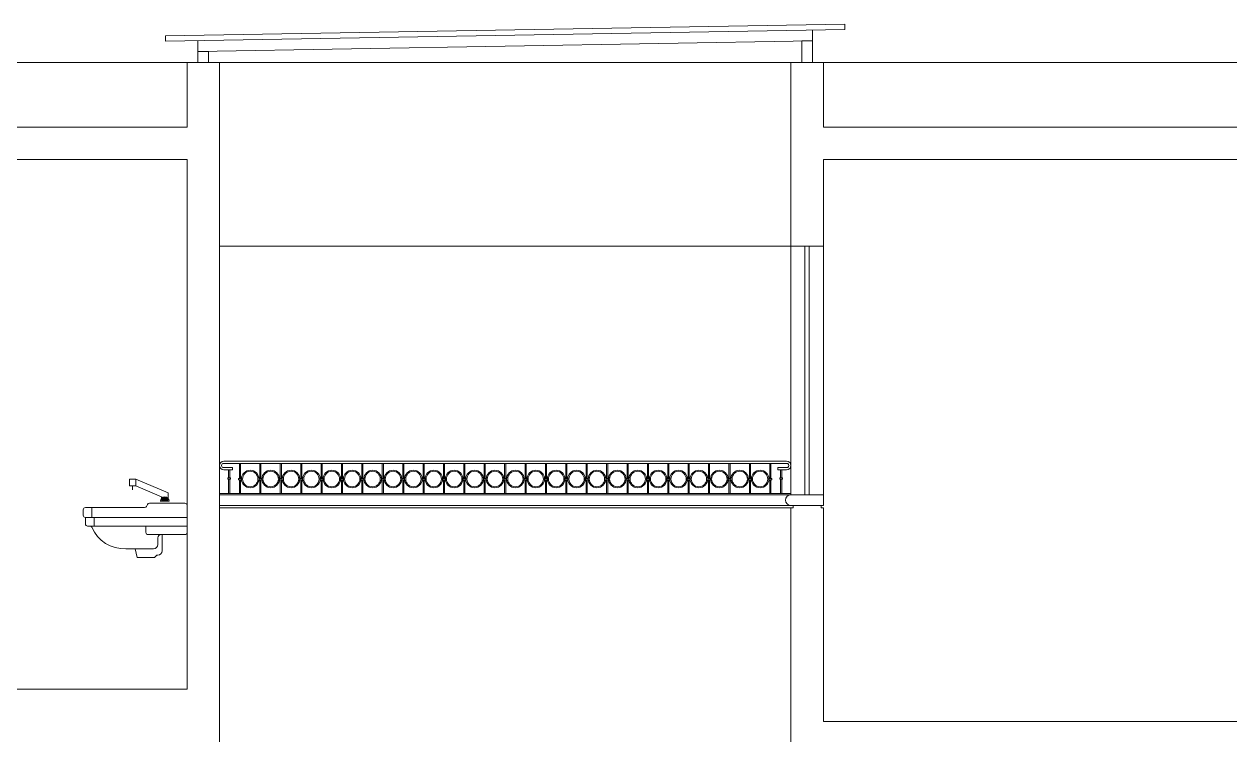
# Model space of a CAD drawing. Header units: millimetres. Extents: x 219.2 to 298.5, y 137.8 to 166.3.
# Drawn here: x 259.38 to 264.96, y 146.35 to 149.64 of the extents above; entities that cross this region are included whole.
import ezdxf

# ---------------------------------------------------------------- set-up
doc = ezdxf.new("R2010")
doc.units = ezdxf.units.MM
for name, color, linetype, lineweight in [('fach00', 33, 'Continuous', 0), ('fach20', 160, 'Continuous', 20), ('muebles', 43, 'Continuous', 0), ('PLAFONES', 6, 'Continuous', 9), ('ventanas', 4, 'Continuous', 0)]:
    doc.layers.add(name, color=color, linetype=linetype, lineweight=lineweight)

# ---------------------------------------------------------------- blocks, each defined once
blk = doc.blocks.new('pep')
at = {"layer": 'muebles'}
for p, q in [((226.7909, 134.2264), (226.6419, 134.1643)), ((226.7909, 134.2264), (226.8209, 134.2264)), ((226.7909, 134.1964), (226.7909, 134.2264)), ((226.8209, 134.2264), (226.8209, 134.1964)), ((226.6419, 134.1643), (226.6419, 134.1377)), ((226.7909, 134.1964), (226.6719, 134.1446)), ((226.8209, 134.1964), (226.7909, 134.1964)), ((226.8059, 134.1964), (226.8059, 134.1778)), ((226.5542, 134.1054), (226.5542, 133.9804)), ((226.728, 134.1154), (226.5642, 134.1154)), ((226.6374, 134.125), (226.6777, 134.125)), ((226.6575, 134.125), (226.6375, 134.1271)), ((226.6575, 134.125), (226.6384, 134.1312)), ((226.6575, 134.125), (226.6401, 134.1351)), ((226.6575, 134.125), (226.6426, 134.1385)), ((226.6575, 134.125), (226.6457, 134.1413)), ((226.6575, 134.125), (226.6494, 134.1434)), ((226.6575, 134.125), (226.6534, 134.1447)), ((226.6575, 134.125), (226.6575, 134.1451)), ((226.6575, 134.125), (226.6617, 134.1447)), ((226.6575, 134.125), (226.6657, 134.1434)), ((226.6575, 134.125), (226.6694, 134.1413)), ((226.6575, 134.125), (226.6725, 134.1385)), ((226.6575, 134.125), (226.675, 134.1351)), ((226.6575, 134.125), (226.6767, 134.1312)), ((226.6575, 134.125), (226.6776, 134.1271)), ((226.6719, 134.1446), (226.6719, 134.1398)), ((226.7414, 134.1009), (226.7369, 134.1098)), ((227.0242, 134.0954), (226.7503, 134.0954)), ((226.9942, 134.0504), (226.9942, 134.0954)), ((226.5542, 134.0504), (227.0242, 134.0504)), ((226.9842, 134.0104), (226.9842, 134.0504)), ((227.0242, 134.0204), (227.0242, 134.0504)), ((227.0342, 134.0604), (227.0342, 134.0854)), ((227.0142, 134.0104), (226.5542, 134.0104)), ((226.7442, 133.9804), (226.7442, 134.0104)), ((226.5642, 133.9704), (226.7342, 133.9704)), ((226.6692, 133.9704), (226.6692, 133.8954)), ((226.6892, 133.9254), (226.6892, 133.9554)), ((226.6892, 133.8754), (226.6942, 133.8754)), ((226.6942, 133.8754), (226.7042, 133.8654)), ((226.8371, 133.9054), (226.7092, 133.9054)), ((226.7842, 133.8654), (226.7942, 133.9054)), ((226.7042, 133.8654), (226.7842, 133.8654))]:
    blk.add_line(p, q, dxfattribs=at)
for centre, radius, start, end in [((226.5642, 134.1054), 0.01, 90, 180), ((226.6575, 134.125), 0.0201, 0, 180), ((226.728, 134.1054), 0.01, 26.5651, 90), ((226.7503, 134.1054), 0.01, 206.5651, 270), ((227.0242, 134.0854), 0.01, 360, 90), ((227.0242, 134.0604), 0.01, 270, 360), ((226.5642, 133.9804), 0.01, 180, 270), ((226.7342, 133.9804), 0.01, 270, 0), ((226.8447, 134.0679), 0.1627, 267.3151, 336.9895), ((227.0037, 134.0004), 0.01, 90, 156.9892), ((227.0142, 134.0204), 0.01, 270, 0), ((226.6742, 133.9554), 0.015, 0.0012, 89.9989), ((226.7092, 133.9254), 0.02, 180, 270), ((226.6892, 133.8954), 0.02, 180, 270)]:
    blk.add_arc(centre, radius, start, end, dxfattribs=at)

msp = doc.modelspace()

# ---------------------------------------------------------------- linework, layer by layer
at = {"layer": 'fach00'}
for p, q in [((260.0292, 149.5838), (263.1742, 149.6381)), ((260.0292, 149.5587), (263.1742, 149.6131)), ((263.1742, 149.6381), (263.1742, 149.6131)), ((260.0292, 149.5838), (260.0292, 149.5587)), ((260.1292, 149.4613), (255.1337, 149.4613)), ((260.2792, 149.4613), (262.9242, 149.4613)), ((275.1442, 149.4613), (263.0742, 149.4613)), ((262.9242, 148.6113), (260.2792, 148.6113)), ((262.9242, 148.6113), (262.9242, 147.4611)), ((263.0742, 148.6113), (263.0742, 147.4611)), ((262.9042, 147.6163), (260.2992, 147.6163)), ((262.9042, 147.6063), (260.2992, 147.6063)), ((260.3722, 147.5367), (260.3722, 147.6063)), ((260.3772, 147.5367), (260.3772, 147.6063)), ((260.4666, 147.5367), (260.4666, 147.6063)), ((260.4716, 147.5367), (260.4716, 147.6063)), ((260.561, 147.5367), (260.561, 147.6063)), ((260.566, 147.5367), (260.566, 147.6063)), ((260.6553, 147.5367), (260.6553, 147.6063)), ((260.6603, 147.5367), (260.6603, 147.6063)), ((260.7497, 147.5367), (260.7497, 147.6063)), ((260.7547, 147.5367), (260.7547, 147.6063)), ((260.8441, 147.5367), (260.8441, 147.6063)), ((260.8491, 147.5367), (260.8491, 147.6063)), ((260.9385, 147.5367), (260.9385, 147.6063)), ((260.9435, 147.5367), (260.9435, 147.6063)), ((261.0329, 147.5367), (261.0329, 147.6063)), ((261.0379, 147.5367), (261.0379, 147.6063)), ((261.1273, 147.5367), (261.1273, 147.6063)), ((261.1323, 147.5367), (261.1323, 147.6063)), ((261.2217, 147.5367), (261.2217, 147.6063)), ((261.2267, 147.5367), (261.2267, 147.6063)), ((261.316, 147.5367), (261.316, 147.6063)), ((261.321, 147.5367), (261.321, 147.6063)), ((261.4104, 147.5367), (261.4104, 147.6063)), ((261.4154, 147.5367), (261.4154, 147.6063)), ((261.5048, 147.5367), (261.5048, 147.6063)), ((261.5098, 147.5367), (261.5098, 147.6063)), ((261.5992, 147.5367), (261.5992, 147.6063)), ((261.5992, 147.5367), (261.5992, 147.6063)), ((261.6042, 147.5367), (261.6042, 147.6063)), ((261.6042, 147.5367), (261.6042, 147.6063)), ((261.6936, 147.5367), (261.6936, 147.6063)), ((261.6986, 147.5367), (261.6986, 147.6063)), ((261.788, 147.5367), (261.788, 147.6063)), ((261.793, 147.5367), (261.793, 147.6063)), ((261.8823, 147.5367), (261.8823, 147.6063)), ((261.8873, 147.5367), (261.8873, 147.6063)), ((261.9767, 147.5367), (261.9767, 147.6063)), ((261.9817, 147.5367), (261.9817, 147.6063)), ((262.0711, 147.5367), (262.0711, 147.6063)), ((262.0761, 147.5367), (262.0761, 147.6063)), ((262.1655, 147.5367), (262.1655, 147.6063)), ((262.1705, 147.5367), (262.1705, 147.6063)), ((262.2599, 147.5367), (262.2599, 147.6063)), ((262.2649, 147.5367), (262.2649, 147.6063)), ((262.3543, 147.5367), (262.3543, 147.6063)), ((262.3593, 147.5367), (262.3593, 147.6063)), ((262.4486, 147.5367), (262.4486, 147.6063)), ((262.4536, 147.5367), (262.4536, 147.6063)), ((262.543, 147.5367), (262.543, 147.6063)), ((262.548, 147.5367), (262.548, 147.6063)), ((262.6374, 147.5367), (262.6374, 147.6063)), ((262.6424, 147.5367), (262.6424, 147.6063)), ((262.7318, 147.5367), (262.7318, 147.6063)), ((262.7368, 147.5367), (262.7368, 147.6063)), ((262.8262, 147.5367), (262.8262, 147.6063)), ((262.8312, 147.5367), (262.8312, 147.6063)), ((260.3392, 147.5863), (260.2992, 147.5863)), ((260.3392, 147.5763), (260.2992, 147.5763)), ((260.322, 147.5388), (260.322, 147.5763)), ((260.327, 147.5388), (260.327, 147.5763)), ((260.3392, 147.5863), (260.3392, 147.5763)), ((262.8642, 147.5863), (262.9042, 147.5863)), ((262.8642, 147.5863), (262.8642, 147.5763)), ((262.8642, 147.5863), (262.8642, 147.5763)), ((262.8642, 147.5763), (262.9042, 147.5763)), ((262.8764, 147.5388), (262.8764, 147.5763)), ((262.8814, 147.5388), (262.8814, 147.5763)), ((260.3179, 147.5328), (260.3179, 147.5388)), ((260.3311, 147.5388), (260.3179, 147.5388)), ((260.3311, 147.5328), (260.3179, 147.5328)), ((260.322, 147.4661), (260.322, 147.5328)), ((260.327, 147.4661), (260.327, 147.5328)), ((260.3311, 147.5328), (260.3311, 147.5388)), ((260.3681, 147.5307), (260.3681, 147.5367)), ((260.3812, 147.5367), (260.3681, 147.5367)), ((260.3812, 147.5307), (260.3681, 147.5307)), ((260.3722, 147.4661), (260.3722, 147.5307)), ((260.3772, 147.4661), (260.3772, 147.5307)), ((260.3812, 147.5307), (260.3812, 147.5367)), ((260.4625, 147.5307), (260.4625, 147.5367)), ((260.4756, 147.5367), (260.4625, 147.5367)), ((260.4756, 147.5307), (260.4625, 147.5307)), ((260.4666, 147.4661), (260.4666, 147.5307)), ((260.4716, 147.4661), (260.4716, 147.5307)), ((260.4756, 147.5307), (260.4756, 147.5367)), ((260.57, 147.5367), (260.5569, 147.5367)), ((260.5569, 147.5307), (260.5569, 147.5367)), ((260.57, 147.5307), (260.5569, 147.5307)), ((260.561, 147.4661), (260.561, 147.5307)), ((260.566, 147.4661), (260.566, 147.5307)), ((260.57, 147.5307), (260.57, 147.5367)), ((260.6644, 147.5367), (260.6513, 147.5367)), ((260.6513, 147.5307), (260.6513, 147.5367)), ((260.6644, 147.5307), (260.6513, 147.5307)), ((260.6553, 147.4661), (260.6553, 147.5307)), ((260.6603, 147.4661), (260.6603, 147.5307)), ((260.6644, 147.5307), (260.6644, 147.5367)), ((260.7588, 147.5367), (260.7457, 147.5367)), ((260.7457, 147.5307), (260.7457, 147.5367)), ((260.7588, 147.5307), (260.7457, 147.5307)), ((260.7497, 147.4661), (260.7497, 147.5307)), ((260.7547, 147.4661), (260.7547, 147.5307)), ((260.7588, 147.5307), (260.7588, 147.5367)), ((260.8532, 147.5367), (260.8401, 147.5367)), ((260.8401, 147.5307), (260.8401, 147.5367)), ((260.8532, 147.5307), (260.8401, 147.5307)), ((260.8441, 147.4661), (260.8441, 147.5307)), ((260.8491, 147.4661), (260.8491, 147.5307)), ((260.8532, 147.5307), (260.8532, 147.5367)), ((260.9476, 147.5367), (260.9344, 147.5367)), ((260.9344, 147.5307), (260.9344, 147.5367)), ((260.9476, 147.5307), (260.9344, 147.5307)), ((260.9385, 147.4661), (260.9385, 147.5307)), ((260.9435, 147.4661), (260.9435, 147.5307)), ((260.9476, 147.5307), (260.9476, 147.5367)), ((261.0419, 147.5367), (261.0288, 147.5367)), ((261.0288, 147.5307), (261.0288, 147.5367)), ((261.0419, 147.5307), (261.0288, 147.5307)), ((261.0329, 147.4661), (261.0329, 147.5307)), ((261.0379, 147.4661), (261.0379, 147.5307)), ((261.0419, 147.5307), (261.0419, 147.5367)), ((261.1363, 147.5367), (261.1232, 147.5367)), ((261.1232, 147.5307), (261.1232, 147.5367)), ((261.1363, 147.5307), (261.1232, 147.5307)), ((261.1273, 147.4661), (261.1273, 147.5307)), ((261.1323, 147.4661), (261.1323, 147.5307)), ((261.1363, 147.5307), (261.1363, 147.5367)), ((261.2307, 147.5367), (261.2176, 147.5367)), ((261.2176, 147.5307), (261.2176, 147.5367)), ((261.2307, 147.5307), (261.2176, 147.5307)), ((261.2217, 147.4661), (261.2217, 147.5307)), ((261.2267, 147.4661), (261.2267, 147.5307)), ((261.2307, 147.5307), (261.2307, 147.5367)), ((261.3251, 147.5367), (261.312, 147.5367)), ((261.312, 147.5307), (261.312, 147.5367)), ((261.3251, 147.5307), (261.312, 147.5307)), ((261.316, 147.4661), (261.316, 147.5307)), ((261.321, 147.4661), (261.321, 147.5307)), ((261.3251, 147.5307), (261.3251, 147.5367)), ((261.4195, 147.5367), (261.4064, 147.5367)), ((261.4064, 147.5307), (261.4064, 147.5367)), ((261.4195, 147.5307), (261.4064, 147.5307)), ((261.4104, 147.4661), (261.4104, 147.5307)), ((261.4154, 147.4661), (261.4154, 147.5307)), ((261.4195, 147.5307), (261.4195, 147.5367)), ((261.5139, 147.5367), (261.5008, 147.5367)), ((261.5008, 147.5307), (261.5008, 147.5367)), ((261.5139, 147.5307), (261.5008, 147.5307)), ((261.5048, 147.4661), (261.5048, 147.5307)), ((261.5098, 147.4661), (261.5098, 147.5307)), ((261.5139, 147.5307), (261.5139, 147.5367)), ((261.6082, 147.5367), (261.5951, 147.5367)), ((261.5951, 147.5307), (261.5951, 147.5367)), ((261.5951, 147.5307), (261.5951, 147.5367)), ((261.5951, 147.5367), (261.6082, 147.5367)), ((261.6082, 147.5307), (261.5951, 147.5307)), ((261.5951, 147.5307), (261.6082, 147.5307)), ((261.5992, 147.4661), (261.5992, 147.5307)), ((261.5992, 147.4661), (261.5992, 147.5307)), ((261.6042, 147.4661), (261.6042, 147.5307)), ((261.6042, 147.4661), (261.6042, 147.5307)), ((261.6082, 147.5307), (261.6082, 147.5367)), ((261.6082, 147.5307), (261.6082, 147.5367)), ((261.6895, 147.5307), (261.6895, 147.5367)), ((261.6895, 147.5367), (261.7026, 147.5367)), ((261.6895, 147.5307), (261.7026, 147.5307)), ((261.6936, 147.4661), (261.6936, 147.5307)), ((261.6986, 147.4661), (261.6986, 147.5307)), ((261.7026, 147.5307), (261.7026, 147.5367)), ((261.7839, 147.5307), (261.7839, 147.5367)), ((261.7839, 147.5367), (261.797, 147.5367)), ((261.7839, 147.5307), (261.797, 147.5307)), ((261.788, 147.4661), (261.788, 147.5307)), ((261.793, 147.4661), (261.793, 147.5307)), ((261.797, 147.5307), (261.797, 147.5367)), ((261.8783, 147.5307), (261.8783, 147.5367)), ((261.8783, 147.5367), (261.8914, 147.5367)), ((261.8783, 147.5307), (261.8914, 147.5307)), ((261.8823, 147.4661), (261.8823, 147.5307)), ((261.8873, 147.4661), (261.8873, 147.5307)), ((261.8914, 147.5307), (261.8914, 147.5367)), ((261.9727, 147.5307), (261.9727, 147.5367)), ((261.9727, 147.5367), (261.9858, 147.5367)), ((261.9727, 147.5307), (261.9858, 147.5307)), ((261.9767, 147.4661), (261.9767, 147.5307)), ((261.9817, 147.4661), (261.9817, 147.5307)), ((261.9858, 147.5307), (261.9858, 147.5367)), ((262.0671, 147.5367), (262.0802, 147.5367)), ((262.0671, 147.5307), (262.0671, 147.5367)), ((262.0671, 147.5307), (262.0802, 147.5307)), ((262.0711, 147.4661), (262.0711, 147.5307)), ((262.0761, 147.4661), (262.0761, 147.5307)), ((262.0802, 147.5307), (262.0802, 147.5367)), ((262.1614, 147.5367), (262.1745, 147.5367)), ((262.1614, 147.5307), (262.1614, 147.5367)), ((262.1614, 147.5307), (262.1745, 147.5307)), ((262.1655, 147.4661), (262.1655, 147.5307)), ((262.1705, 147.4661), (262.1705, 147.5307)), ((262.1745, 147.5307), (262.1745, 147.5367)), ((262.2558, 147.5367), (262.2689, 147.5367)), ((262.2558, 147.5307), (262.2558, 147.5367)), ((262.2558, 147.5307), (262.2689, 147.5307)), ((262.2599, 147.4661), (262.2599, 147.5307)), ((262.2649, 147.4661), (262.2649, 147.5307)), ((262.2689, 147.5307), (262.2689, 147.5367)), ((262.3502, 147.5367), (262.3633, 147.5367)), ((262.3502, 147.5307), (262.3502, 147.5367)), ((262.3502, 147.5307), (262.3633, 147.5307)), ((262.3543, 147.4661), (262.3543, 147.5307)), ((262.3593, 147.4661), (262.3593, 147.5307)), ((262.3633, 147.5307), (262.3633, 147.5367)), ((262.4446, 147.5367), (262.4577, 147.5367)), ((262.4446, 147.5307), (262.4446, 147.5367)), ((262.4446, 147.5307), (262.4577, 147.5307)), ((262.4486, 147.4661), (262.4486, 147.5307)), ((262.4536, 147.4661), (262.4536, 147.5307)), ((262.4577, 147.5307), (262.4577, 147.5367)), ((262.539, 147.5367), (262.5521, 147.5367)), ((262.539, 147.5307), (262.539, 147.5367)), ((262.539, 147.5307), (262.5521, 147.5307)), ((262.543, 147.4661), (262.543, 147.5307)), ((262.548, 147.4661), (262.548, 147.5307)), ((262.5521, 147.5307), (262.5521, 147.5367)), ((262.6334, 147.5367), (262.6465, 147.5367)), ((262.6334, 147.5307), (262.6334, 147.5367)), ((262.6334, 147.5307), (262.6465, 147.5307)), ((262.6374, 147.4661), (262.6374, 147.5307)), ((262.6424, 147.4661), (262.6424, 147.5307)), ((262.6465, 147.5307), (262.6465, 147.5367)), ((262.7277, 147.5307), (262.7277, 147.5367)), ((262.7277, 147.5367), (262.7409, 147.5367)), ((262.7277, 147.5307), (262.7409, 147.5307)), ((262.7318, 147.4661), (262.7318, 147.5307)), ((262.7368, 147.4661), (262.7368, 147.5307)), ((262.7409, 147.5307), (262.7409, 147.5367)), ((262.8221, 147.5307), (262.8221, 147.5367)), ((262.8221, 147.5367), (262.8352, 147.5367)), ((262.8221, 147.5307), (262.8352, 147.5307)), ((262.8262, 147.4661), (262.8262, 147.5307)), ((262.8312, 147.4661), (262.8312, 147.5307)), ((262.8352, 147.5307), (262.8352, 147.5367)), ((262.8854, 147.5388), (262.8723, 147.5388)), ((262.8723, 147.5328), (262.8723, 147.5388)), ((262.8854, 147.5328), (262.8723, 147.5328)), ((262.8764, 147.4661), (262.8764, 147.5328)), ((262.8814, 147.4661), (262.8814, 147.5328)), ((262.8854, 147.5328), (262.8854, 147.5388)), ((262.9242, 147.4661), (260.2792, 147.4661)), ((262.9242, 147.4611), (260.2792, 147.4611)), ((260.327, 147.4611), (260.322, 147.4611)), ((260.6156, 147.4611), (260.6106, 147.4611)), ((262.9242, 147.4111), (260.2792, 147.4111)), ((262.9242, 147.4011), (260.2792, 147.4011))]:
    msp.add_line(p, q, dxfattribs=at)
for centre, radius in [((260.4219, 147.5337), 0.0406), ((260.4219, 147.5337), 0.0356), ((260.5163, 147.5337), 0.0406), ((260.5163, 147.5337), 0.0356), ((260.6107, 147.5337), 0.0406), ((260.6107, 147.5337), 0.0356), ((260.705, 147.5337), 0.0406), ((260.705, 147.5337), 0.0356), ((260.7994, 147.5337), 0.0406), ((260.7994, 147.5337), 0.0356), ((260.8938, 147.5337), 0.0406), ((260.8938, 147.5337), 0.0356), ((260.9882, 147.5337), 0.0406), ((260.9882, 147.5337), 0.0356), ((261.0826, 147.5337), 0.0406), ((261.0826, 147.5337), 0.0356), ((261.177, 147.5337), 0.0406), ((261.177, 147.5337), 0.0356), ((261.2713, 147.5337), 0.0406), ((261.2713, 147.5337), 0.0356), ((261.3657, 147.5337), 0.0406), ((261.3657, 147.5337), 0.0356), ((261.4601, 147.5337), 0.0406), ((261.4601, 147.5337), 0.0356), ((261.5545, 147.5337), 0.0406), ((261.5545, 147.5337), 0.0356), ((261.6489, 147.5337), 0.0406), ((261.6489, 147.5337), 0.0356), ((261.7433, 147.5337), 0.0406), ((261.7433, 147.5337), 0.0356), ((261.8377, 147.5337), 0.0406), ((261.8377, 147.5337), 0.0356), ((261.932, 147.5337), 0.0406), ((261.932, 147.5337), 0.0356), ((262.0264, 147.5337), 0.0406), ((262.0264, 147.5337), 0.0356), ((262.1208, 147.5337), 0.0406), ((262.1208, 147.5337), 0.0356), ((262.2152, 147.5337), 0.0406), ((262.2152, 147.5337), 0.0356), ((262.3096, 147.5337), 0.0406), ((262.3096, 147.5337), 0.0356), ((262.404, 147.5337), 0.0406), ((262.404, 147.5337), 0.0356), ((262.4983, 147.5337), 0.0406), ((262.4983, 147.5337), 0.0356), ((262.5927, 147.5337), 0.0406), ((262.5927, 147.5337), 0.0356), ((262.6871, 147.5337), 0.0406), ((262.6871, 147.5337), 0.0356), ((262.7815, 147.5337), 0.0406), ((262.7815, 147.5337), 0.0356)]:
    msp.add_circle(centre, radius, dxfattribs=at)
for centre, radius, start, end in [((260.2992, 147.5963), 0.02, 90, 270), ((260.2992, 147.5963), 0.01, 90, 270), ((262.9042, 147.5963), 0.02, 270, 90), ((262.9042, 147.5963), 0.01, 270, 90.0125)]:
    msp.add_arc(centre, radius, start, end, dxfattribs=at)
at = {"layer": 'fach20'}
for p, q in [((260.2792, 149.4613), (260.1292, 149.4613)), ((260.1292, 149.1613), (260.1292, 149.4613)), ((260.2792, 145.9613), (260.2792, 149.4613)), ((262.9242, 149.4613), (262.9242, 148.6113)), ((262.9242, 149.4613), (263.0742, 149.4613)), ((263.0742, 149.4613), (263.0742, 149.1613)), ((260.1292, 149.1613), (255.1337, 149.1613)), ((263.0742, 149.1613), (275.1442, 149.1613)), ((260.1292, 149.0113), (258.6092, 149.0113)), ((260.1292, 146.5613), (260.1292, 149.0113)), ((263.0742, 149.0113), (268.0442, 149.0113)), ((263.0742, 149.0113), (263.0742, 148.6113)), ((263.0742, 148.6113), (262.9242, 148.6113)), ((263.0742, 147.4611), (262.9242, 147.4611)), ((263.0742, 147.4611), (263.0742, 147.4111)), ((263.0742, 147.4111), (262.9242, 147.4111)), ((262.9242, 147.4011), (262.9242, 146.4113)), ((262.9342, 147.4011), (262.9242, 147.4011)), ((262.9342, 147.4111), (262.9342, 147.4011)), ((263.0642, 147.4111), (263.0642, 147.4011)), ((263.0642, 147.4011), (263.0742, 147.4011)), ((263.0742, 147.4011), (263.0742, 146.4113)), ((260.1292, 146.5613), (258.4592, 146.5613)), ((262.9242, 146.4113), (262.9242, 145.9613)), ((275.1442, 146.4113), (263.0742, 146.4113))]:
    msp.add_line(p, q, dxfattribs=at)
msp.add_arc((262.9242, 147.4361), 0.025, 90, 270, dxfattribs=at)
at = {"layer": 'PLAFONES'}
for p, q in [((263.0242, 149.6105), (263.0242, 149.5605)), ((260.1792, 149.5613), (260.1792, 149.5113)), ((260.1792, 149.5113), (263.0242, 149.5605))]:
    msp.add_line(p, q, dxfattribs=at)
for points in [[(263.0242, 149.4613), (262.9742, 149.4613), (262.9742, 149.5613), (263.0242, 149.5613)], [(260.1792, 149.4613), (260.2292, 149.4613), (260.2292, 149.5113), (260.1792, 149.5113)]]:
    msp.add_lwpolyline(points, close=True, dxfattribs=at)
at = {"layer": 'ventanas'}
for p, q in [((262.9892, 148.6113), (262.9892, 147.4611)), ((263.0092, 148.6113), (263.0092, 147.4611))]:
    msp.add_line(p, q, dxfattribs=at)

# ---------------------------------------------------------------- block references
at = {"layer": 'fach00', "xscale": -1}
msp.add_blockref('pep', (486.6834, 13.306), dxfattribs=at)

doc.saveas('drawing.dxf')
